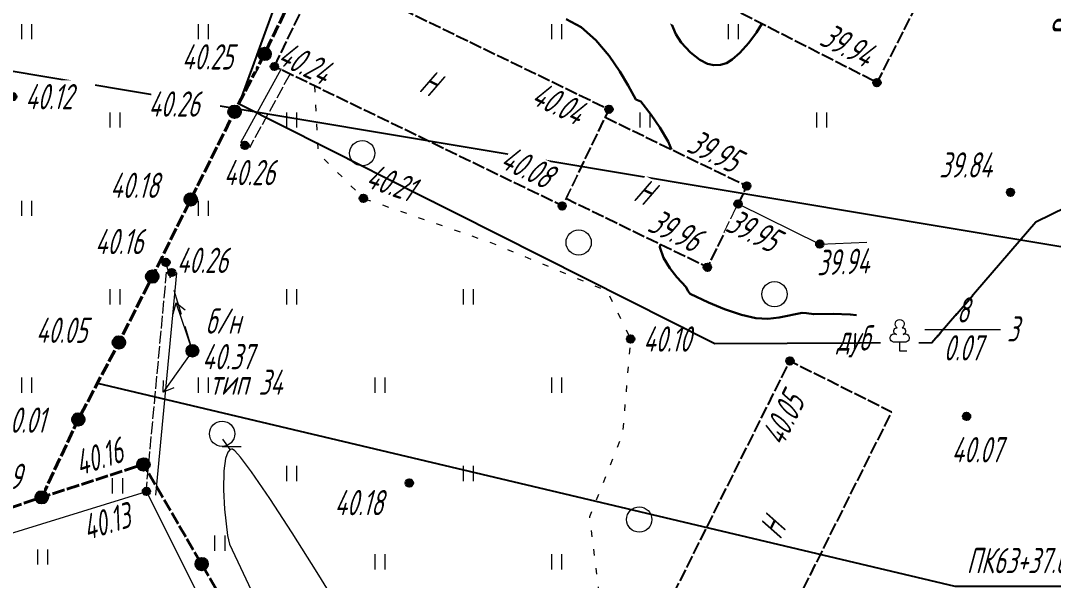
# Model space of a CAD drawing. Extents: x 2208637 to 2213412, y 575334 to 577367.
# Drawn here: x 2211124.76 to 2211165.67, y 576561.57 to 576583.74 of the extents above; entities that cross this region are included whole.
import ezdxf
from ezdxf.enums import TextEntityAlignment as Align

# ---------------------------------------------------------------- set-up
doc = ezdxf.new("R2010")
doc.units = 0
doc.header["$LTSCALE"] = 0.5
for name, pattern in [('2000_106', [3, 2, -1]), ('2000_16', [1, 1, 0]), ('2000_366_2', [1.5, 0.5, -1]), ('500_121_1_2', [1, 1, 0]), ('500_473_1', [1, 1, 0])]:
    doc.linetypes.add(name, pattern=pattern)
doc.layers.get('0').update_dxf_attribs({"lineweight": 25})
for name, color, linetype, lineweight in [('ИИ_ГАЗОПРОВОДЫ', 150, 'Continuous', 25), ('ИИ_ГОРИЗОНТАЛИ_ОСН', 32, 'Continuous', 15), ('ИИ_ГОРИЗОНТАЛИ_УТОЛЩ', 32, 'Continuous', 30), ('ИИ_ГРАНИЦЫ_ЗЕМЛЕПОЛЬЗОВАТЕЛЕЙ', 7, 'Continuous', 25), ('ИИ_ЛЭП_НН', 7, 'Continuous', 25), ('ИИ_ОГРАДЫ', 7, 'Continuous', 25), ('ИИ_ОТМЕТКИ', 7, 'Continuous', 25), ('ИИ_СООРУЖЕНИЯ', 7, 'Continuous', 25), ('ИИ_ТРАССЫ_КЛС', 5, 'Continuous', 40), ('ИИ_УГОДЬЯ', 7, 'Continuous', 25)]:
    doc.layers.add(name, color=color, linetype=linetype, lineweight=lineweight)
doc.styles.add('BM431', font='', dxfattribs={"height": 1})
doc.styles.add('D431', font='', dxfattribs={"height": 1})
doc.styles.add('GOST 2.304', font='cs_gost2304.shx', dxfattribs={"width": 0.8, "oblique": 15})
doc.styles.add('VNIPISIMPLEXCUR', font='simplex.shx', dxfattribs={"width": 0.8, "oblique": 15})
doc.styles.get('BM431').set_extended_font_data('bm431', italic=True)
doc.styles.get('D431').set_extended_font_data('D431', italic=True)
doc.linetypes.add('2000_475_1', pattern='A,3,[1,Topography.shx,S=0.5,R=90,X=0,Y=0],0', length=3)
doc.linetypes.add('2000_485_1', pattern='A,34.5,[1,Topography.shx,S=1.5,R=120,X=0.5,Y=-0.87],-0.01,[1,Topography.shx,S=1.5,R=0,X=-0.25,Y=0.43],0,[3,Topography.shx,S=1,R=0,X=0.5,Y=0],-0.01,[1,Topography.shx,S=1.5,R=60,X=0.5,Y=-0.87],-1,34.5', length=70.02)
doc.linetypes.add('500_473', pattern='A,7.5,[1,Topography.shx,S=0.8,R=90,X=0,Y=0],0.5,[1,Topography.shx,S=0.8,R=90,X=0,Y=0],0', length=8)

# ---------------------------------------------------------------- blocks, each defined once
blk = doc.blocks.new('Лист 024_УС_ПК2+00-ПК8+57.26|Для согласований 3 лист|Ситуация лист3|2000_115_5')
at = {"color": 0, "linetype": 'Continuous', "lineweight": -2}
for points in [[(0, 0), (4, 0)], [(3.25, 0.5), (4, 0), (3.25, -0.5)]]:
    blk.add_lwpolyline(points, dxfattribs=at)
blk = doc.blocks.new('*U28')
at = {"linetype": 'Continuous', "lineweight": -2, "true_color": 0xffffff}
h = blk.add_hatch(color=7, dxfattribs=at)
h.dxf.hatch_style = 1
edge = h.paths.add_edge_path()
edge.add_arc((-6.062, -4.083), 0.3, 0, 360)
at = {"color": 0, "linetype": '2000_106', "lineweight": -2, "ltscale": 2, "flags": 128}
blk.add_lwpolyline([(0, 0), (-6.062, -4.083)], dxfattribs=at)
at = {"color": 0, "linetype": 'Continuous', "lineweight": -2}
blk.add_circle((-6.062, -4.083), 0.3, dxfattribs=at)
blk = doc.blocks.new('500_329_6')
at = {"color": 0, "linetype": 'Continuous', "lineweight": -2}
blk.add_lwpolyline([(0, 0), (1, 0)], dxfattribs=at)
blk = doc.blocks.new('500_401')
at = {"color": 0, "linetype": 'Continuous', "lineweight": -2}
for points in [[(-0.4, 0), (-0.4, 1.2)], [(0.4, 0), (0.4, 1.2)]]:
    blk.add_lwpolyline(points, dxfattribs=at)
blk = doc.blocks.new('500_368')
at = {"color": 0, "linetype": 'Continuous', "lineweight": -2}
blk.add_circle((0, 0), 1, dxfattribs=at)
blk = doc.blocks.new('500_379')
at = {"color": 0, "linetype": 'Continuous', "lineweight": -2}
blk.add_lwpolyline([(0, -1), (1.5, -1)], dxfattribs=at)
blk.add_circle((0, 0), 1, dxfattribs=at)
blk = doc.blocks.new('500_330_1')
at = {"linetype": 'Continuous', "lineweight": -2}
h = blk.add_hatch(color=0, dxfattribs=at)
h.dxf.hatch_style = 1
edge = h.paths.add_edge_path()
edge.add_arc((0, 0), 0.3, 0, 360)
at = {"color": 0, "linetype": 'Continuous', "lineweight": -2}
blk.add_circle((0, 0), 0.3, dxfattribs=at)
at = {"color": 0, "linetype": 'Continuous', "lineweight": -2, "style": 'GOST 2.304', "flags": 1}
for tag, p in [('Номер', (-1, -1)), ('Номер_рабочей_станции', (-1, -3.5))]:
    blk.add_attdef(tag, text='', height=2, dxfattribs=at).set_placement(p, align=Align.RIGHT)
at = {"color": 0, "linetype": 'Continuous', "lineweight": -2, "style": 'GOST 2.304'}
blk.add_attdef('Высота', (1, -1), '', height=2, dxfattribs=at)
at = {"color": 0, "linetype": 'Continuous', "lineweight": -2, "style": 'GOST 2.304', "flags": 1}
blk.add_attdef('Код', (0, -3.5), '', height=2, dxfattribs=at)
blk = doc.blocks.new('*U57')
at = {"linetype": 'Continuous', "lineweight": -2, "true_color": 0xffffff}
h = blk.add_hatch(color=7, dxfattribs=at)
h.dxf.hatch_style = 1
edge = h.paths.add_edge_path()
edge.add_arc((0, 0), 0.5, 0, 360)
at = {"linetype": 'Continuous', "lineweight": -2}
h = blk.add_hatch(color=0, dxfattribs=at)
edge = h.paths.add_edge_path()
edge.add_arc((0, 0), 0.1, 0, 360)
at = {"color": 0, "linetype": 'Continuous', "lineweight": -2}
for radius in [0.5, 0.1]:
    blk.add_circle((0, 0), radius, dxfattribs=at)
for tag, p, style in [('Номер', (0, -3), 'D431'), ('Тип', (0, -5.5), 'D431'), ('Высота', (0, -8), 'D431'), ('Пояснительная_надпись', (0, -10.5), 'BM431')]:
    blk.add_attdef(tag, p, '', height=2, dxfattribs=dict(at, style=style))
blk = doc.blocks.new('P857FB272264F4E29A6F6E754FFF4AE')
at = {"color": 0, "linetype": '2000_485_1', "lineweight": -2, "flags": 128}
blk.add_lwpolyline([(2211152.26, 576570.94), (2211133.41, 576580.43), (2211134.75, 576584.09), (2211140.07, 576592.8), (2211104.89, 576607.44), (2211116.45, 576633.06), (2211168.24, 576614.55), (2211195.95, 576638), (2211204.31, 576600.93), (2211187.42, 576586.74), (2211164.97, 576575.76), (2211160.85, 576570.97)], close=True, dxfattribs=at)
at = {"color": 0, "lineweight": -2, "flags": 1}
for tag in ['Адрес (местоположение) участка', 'Дата постановки на учет', 'Тип объекта', 'Статус записи о ЗУ по справочнику', 'Кадастровый номер, обозначение, учетный номер объекта', 'Кадастровый номер квартала', 'Вид разрешенного использования по классификатору', 'Площадь, кв.м', 'Категория земель', 'Вид использования по документу', 'Кадастровая стоимость']:
    blk.add_attdef(tag, (0, 0), '', height=0.2, dxfattribs=at)
blk = doc.blocks.new('Лист 024_УС_ПК2+00-ПК8+57.26|2000_367_1')
at = {"color": 0, "linetype": 'Continuous', "lineweight": -2}
blk.add_lwpolyline([(2, 1.7), (8, 1.7)], dxfattribs=at)
at = {"color": 0, "linetype": 'Continuous', "lineweight": -2, "style": 'BM431'}
for tag, p in [('Порода_деревьев_1', (-2, 2.25)), ('Порода_деревьев_2', (-2, -0.75))]:
    blk.add_attdef(tag, text='', height=2, dxfattribs=at).set_placement(p, align=Align.RIGHT)
at = {"color": 0, "linetype": 'Continuous', "lineweight": -2, "style": 'D431'}
blk.add_attdef('Расстояние_между_деревьями', text='', height=2, dxfattribs=at).set_placement((8.5, 1.75), align=Align.MIDDLE_LEFT)
at = {"color": 7, "linetype": 'Continuous', "lineweight": -2, "true_color": 0xffffff}
blk.add_wipeout([(-1.5, 4.5), (1.5, 4.5), (1.5, -1), (-1.5, -1)], dxfattribs=at)
at = {"color": 0, "linetype": 'Continuous', "lineweight": -2}
blk.add_lwpolyline([(0.56, 0), (0, 0), (0, 0.7), (-0.394, 0.7, -1.340077), (-0.264, 1.318, -0.944856), (-0.19, 1.837, -3.479234), (0.19, 1.837, -0.944856), (0.264, 1.318, -1.340077), (0.394, 0.7, 0), (0, 0.7, 0.669612)], format="xyb", dxfattribs=at)
at = {"color": 0, "linetype": 'Continuous', "lineweight": -2, "style": 'D431'}
blk.add_attdef('Высота_древостоя', text='', height=2, dxfattribs=at).set_placement((5, 2.25), align=Align.CENTER)
blk.add_attdef('Средняя_толщина_стволов', text='', height=2, dxfattribs=at).set_placement((5, 1.25), align=Align.TOP_CENTER)
blk = doc.blocks.new('500_107_1_1')
at = {"linetype": 'Continuous', "lineweight": -2}
h = blk.add_hatch(color=0, dxfattribs=at)
h.dxf.hatch_style = 1
edge = h.paths.add_edge_path()
edge.add_arc((0, 0), 0.5, 0, 360)
at = {"color": 0, "linetype": 'Continuous', "lineweight": -2}
blk.add_circle((0, 0), 0.5, dxfattribs=at)
at = {"color": 0, "linetype": 'Continuous', "lineweight": -2, "style": 'VNIPISIMPLEXCUR', "oblique": 15, "width": 0.8}
for tag, p in [('Номер', (1, -0.5)), ('Тип', (1, -3)), ('Высота', (1, -5.5)), ('Пояснительная_надпись', (1, -8))]:
    blk.add_attdef(tag, p, '', height=2, dxfattribs=at)

msp = doc.modelspace()

# ---------------------------------------------------------------- linework, layer by layer
at = {"layer": 'ИИ_ГАЗОПРОВОДЫ', "color": 7, "linetype": '500_121_1_2', "lineweight": 40, "flags": 128}
for points in [[(2211125.59, 576564.86), (2211127.04, 576567.94), (2211128.65, 576570.99), (2211130.08, 576573.82), (2211133.23, 576580.13), (2211134.42, 576582.42), (2211136.43, 576586.58), (2211138.33, 576590.3), (2211141.66, 576596.65)], [(2210947.509, 576553.129), (2210962.73, 576547.52), (2210976.437, 576542.375), (2210981.974, 576540.409), (2210987.843, 576538.033), (2210994.856, 576535.495), (2211008.37, 576526.26), (2211013.09, 576532.78), (2211014.085, 576534.05), (2211016.197, 576541.336), (2211017.412, 576545.107), (2211019.38, 576550.369), (2211021.035, 576553.701), (2211023.92, 576559.7), (2211026.15, 576564.54), (2211027.77, 576568.06), (2211032.38, 576577.47), (2211034.5, 576581.95), (2211065.448, 576568.443), (2211075.152, 576564.598), (2211082.651, 576561.98), (2211099.808, 576555.972), (2211106.03, 576558.44), (2211110.98, 576559.97), (2211115.68, 576561.55), (2211120.47, 576563.15), (2211125.59, 576564.86), (2211129.62, 576566.16), (2211135.176, 576556.65), (2211140.856, 576544.549), (2211140.961, 576544.326), (2211144.553, 576536.806), (2211148.385, 576528.784), (2211153.244, 576518.943), (2211158.041, 576509.227), (2211158.514, 576508.27)]]:
    msp.add_lwpolyline(points, dxfattribs=at)
at = {"layer": 'ИИ_ГАЗОПРОВОДЫ', "color": 7, "flags": 128}
msp.add_lwpolyline([(2211127.798, 576569.376), (2211161.762, 576561.337), (2211189.295, 576561.337)], dxfattribs=at)
at = {"layer": 'ИИ_ГОРИЗОНТАЛИ_ОСН', "elevation": 40.5, "flags": 128}
msp.add_lwpolyline([(2211138.639, 576558.415), (2211136.506, 576561.88), (2211135.513, 576563.451), (2211134.631, 576564.807), (2211133.906, 576565.867), (2211133.471, 576566.446), (2211133.244, 576566.696), (2211133.145, 576566.766), (2211133.113, 576566.77), (2211133.059, 576566.746), (2211132.968, 576566.649), (2211132.87, 576566.396), (2211132.802, 576565.908), (2211132.792, 576565.157), (2211132.835, 576564.384), (2211132.95, 576563.342), (2211133.034, 576563.008), (2211135.296, 576558.183)], dxfattribs=at)
at = {"layer": 'ИИ_ГОРИЗОНТАЛИ_УТОЛЩ', "elevation": 40, "flags": 128}
for points in [[(2211154.12, 576583.609), (2211153.903, 576583.262), (2211153.603, 576582.854), (2211153.251, 576582.455), (2211152.949, 576582.193), (2211152.717, 576582.055), (2211152.488, 576581.985), (2211152.217, 576581.979), (2211151.967, 576582.032), (2211151.658, 576582.183), (2211151.292, 576582.48), (2211150.928, 576582.868), (2211150.713, 576583.197), (2211150.541, 576583.61), (2211150.217, 576584.637), (2211150.009, 576585.226), (2211149.732, 576585.847)], [(2211146.37, 576583.796), (2211146.962, 576583.479), (2211147.55, 576582.96), (2211148.066, 576582.348), (2211148.496, 576581.726), (2211148.826, 576581.174), (2211149.133, 576580.614), (2211149.32, 576580.532), (2211149.734, 576580.007), (2211150.084, 576579.504), (2211150.41, 576578.948), (2211150.536, 576578.638)], [(2211150.087, 576574.876), (2211150.084, 576574.762), (2211150.226, 576574.338), (2211150.474, 576573.932), (2211150.755, 576573.579), (2211151.117, 576573.177), (2211151.191, 576573.037), (2211151.282, 576572.92), (2211152.007, 576572.573), (2211152.647, 576572.309), (2211153.311, 576572.078), (2211153.877, 576571.946), (2211154.354, 576571.931), (2211154.81, 576571.978), (2211155.719, 576572.158), (2211155.884, 576572.152), (2211156.18, 576572.109), (2211156.941, 576572.119), (2211157.623, 576572.099), (2211157.866, 576572.073)]]:
    msp.add_lwpolyline(points, dxfattribs=at)
at = {"layer": 'ИИ_ОГРАДЫ', "color": 7, "linetype": '500_473', "lineweight": 20, "flags": 128}
for points in [[(2211135.078, 576581.823), (2211133.467, 576578.891)], [(2211130.117, 576564.938), (2211130.938, 576573.743)]]:
    msp.add_lwpolyline(points, dxfattribs=at)
at = {"layer": 'ИИ_ОГРАДЫ', "color": 7, "linetype": '500_473_1', "lineweight": 20, "flags": 128}
for points in [[(2211135.429, 576581.63), (2211133.818, 576578.699)], [(2211129.718, 576564.975), (2211130.54, 576573.78)]]:
    msp.add_lwpolyline(points, dxfattribs=at)
at = {"layer": 'ИИ_ОГРАДЫ', "linetype": '2000_475_1', "lineweight": 20, "flags": 128}
for points in [[(2211153.18, 576576.477), (2211156.417, 576574.888), (2211158.284, 576574.962)], [(2211106.08, 576524.77), (2211104.002, 576531.836), (2211104.05, 576533.73), (2211104.44, 576540.16), (2211104.422, 576541.717), (2211105.64, 576548.73), (2211105.73, 576550.44), (2211106.12, 576553.07), (2211106.57, 576556.2), (2211106.97, 576558.48), (2211114.5, 576560.66), (2211120.705, 576562.304), (2211129.74, 576565.09), (2211134.214, 576556.108), (2211137.987, 576548.532), (2211140.244, 576544.224), (2211141.219, 576542.362), (2211143.919, 576536.503), (2211147.566, 576528.588), (2211148.533, 576526.489)]]:
    msp.add_lwpolyline(points, dxfattribs=at)
at = {"layer": 'ИИ_СООРУЖЕНИЯ', "linetype": '2000_16', "flags": 128}
msp.add_lwpolyline([(2211153.813, 576588.515), (2211160.602, 576585.052), (2211158.68, 576581.283), (2211151.891, 576584.746)], dxfattribs=at)
at = {"layer": 'ИИ_СООРУЖЕНИЯ', "linetype": '2000_16', "elevation": 40.24, "flags": 128}
msp.add_lwpolyline([(2211134.81, 576581.92), (2211136.664, 576585.747), (2211137.099, 576585.536), (2211148.063, 576580.225), (2211146.21, 576576.399)], close=True, dxfattribs=at)
msp.add_lwpolyline([(2211147.91, 576579.91), (2211153.525, 576577.19), (2211153.18, 576576.477), (2211151.964, 576573.967), (2211146.349, 576576.687)], dxfattribs=at)
at = {"layer": 'ИИ_СООРУЖЕНИЯ', "linetype": '2000_16', "flags": 128}
msp.add_lwpolyline([(2211153.699, 576557.118), (2211149.673, 576559.129), (2211155.233, 576570.26), (2211159.259, 576568.249)], close=True, dxfattribs=at)
at = {"layer": 'ИИ_ТРАССЫ_КЛС', "lineweight": 25, "flags": 128}
msp.add_lwpolyline([(2211107.637, 576584.55), (2211170.935, 576573.96), (2211179.866, 576573.96)], dxfattribs=at)
at = {"layer": 'ИИ_УГОДЬЯ', "linetype": '2000_366_2', "lineweight": 20, "flags": 128}
msp.add_lwpolyline([(2211136.399, 576581.15), (2211136.544, 576578.488), (2211138.336, 576576.699), (2211143.383, 576574.95), (2211147.983, 576573.039), (2211148.919, 576571.127), (2211148.595, 576567.333), (2211147.292, 576564.08), (2211147.74, 576560.487), (2211149.673, 576559.129)], dxfattribs=at)

# ---------------------------------------------------------------- block references
at = {"layer": 'ИИ_ГАЗОПРОВОДЫ', "color": 7, "xscale": 0.5, "yscale": 0.5, "zscale": 0.5}
for p in [(2211134.42, 576582.42, 40.25), (2211133.23, 576580.13, 40.26), (2211131.496, 576576.657, 40.181), (2211129.97, 576573.602, 40.133), (2211128.65, 576570.99, 40.05), (2211127.04, 576567.94, 40.01), (2211129.62, 576566.16, 40.16), (2211125.59, 576564.86, 40.09), (2211131.927, 576562.211, 40.293)]:
    msp.add_blockref('500_107_1_1', p, dxfattribs=at)
at = {"layer": 'ИИ_ГОРИЗОНТАЛИ_ОСН', "xscale": 0.5, "yscale": 0.5, "zscale": 0.5, "rotation": 125.3657339925343}
msp.add_blockref('500_329_6', (2211133.059, 576566.746, 40.5), dxfattribs=at)
at = {"layer": 'ИИ_ЛЭП_НН', "lineweight": 20, "ltscale": 0.5, "xscale": 0.5, "yscale": 0.5, "zscale": 0.5}
for name, rotation in [('*U28', 252.7382492613358), ('Лист 024_УС_ПК2+00-ПК8+57.26|Для согласований 3 лист|Ситуация лист3|2000_115_5', 108.7804468229496), ('Лист 024_УС_ПК2+00-ПК8+57.26|Для согласований 3 лист|Ситуация лист3|2000_115_5', 234.6856781673949)]:
    msp.add_blockref(name, (2211131.56, 576570.66), dxfattribs=dict(at, rotation=rotation))
at = {"layer": 'ИИ_УГОДЬЯ', "lineweight": 20, "xscale": 0.5, "yscale": 0.5, "zscale": 0.5}
for name, p in [('500_401', (2211125, 576583)), ('500_401', (2211132, 576583)), ('500_401', (2211146, 576583)), ('500_401', (2211153, 576583)), ('500_401', (2211128.5, 576579.5)), ('500_401', (2211135.5, 576579.5)), ('500_401', (2211149.5, 576579.5)), ('500_401', (2211156.5, 576579.5)), ('500_368', (2211138.288, 576578.484)), ('500_401', (2211125, 576576)), ('500_401', (2211132, 576576)), ('500_368', (2211146.864, 576574.95)), ('500_401', (2211128.5, 576572.5)), ('500_401', (2211135.5, 576572.5)), ('500_401', (2211142.5, 576572.5)), ('500_368', (2211154.623, 576572.901)), ('500_401', (2211125, 576569)), ('500_401', (2211132, 576569)), ('500_401', (2211139, 576569)), ('500_401', (2211146, 576569)), ('500_379', (2211132.737, 576567.374)), ('500_401', (2211135.5, 576565.5)), ('500_401', (2211142.5, 576565.5)), ('500_401', (2211128.598, 576565.01)), ('500_368', (2211149.263, 576563.976)), ('500_401', (2211132.655, 576562.741)), ('500_401', (2211125.631, 576562.191)), ('500_401', (2211139, 576562)), ('500_401', (2211146, 576562))]:
    msp.add_blockref(name, p, dxfattribs=at)

# ---------------------------------------------------------------- wipeouts: each hides what was drawn before it
at = {"lineweight": 0}
for points in [[(2211161.832, 576571.707), (2211162.6, 576571.707), (2211162.6, 576572.847), (2211161.832, 576572.847)], [(2211163.882, 576570.957), (2211164.65, 576570.957), (2211164.65, 576572.097), (2211163.882, 576572.097)], [(2211161.102, 576570.207), (2211163.33, 576570.207), (2211163.33, 576571.347), (2211161.102, 576571.347)]]:
    msp.add_wipeout(points, dxfattribs=at).dxf.layer = 'ИИ_УГОДЬЯ'

# ---------------------------------------------------------------- next in the draw order: wipeouts: each hides what was drawn before it
for points, layer in [([(2211162.285, 576561.781), (2211179.213, 576561.781), (2211179.213, 576562.978), (2211162.285, 576562.978)], 'ИИ_ГАЗОПРОВОДЫ'), ([(2211132.137, 576571.268), (2211133.977, 576571.268), (2211133.977, 576572.408), (2211132.137, 576572.408)], 'ИИ_ЛЭП_НН'), ([(2211136.199, 576584.519), (2211138.741, 576583.288), (2211139.271, 576584.384), (2211136.73, 576585.615)], 'ИИ_ОТМЕТКИ'), ([(2211148.846, 576584.463), (2211151.341, 576583.19), (2211151.859, 576584.205), (2211149.364, 576585.478)], 'ИИ_ОТМЕТКИ'), ([(2211156.365, 576582.717), (2211158.741, 576581.505), (2211159.259, 576582.52), (2211156.883, 576583.732)], 'ИИ_ОТМЕТКИ'), ([(2211131.259, 576581.731), (2211134.06, 576581.731), (2211134.06, 576582.948), (2211131.259, 576582.948)], 'ИИ_ОТМЕТКИ'), ([(2211134.95, 576581.941), (2211137.344, 576580.781), (2211137.875, 576581.877), (2211135.481, 576583.037)], 'ИИ_ОТМЕТКИ'), ([(2211125.054, 576580.155), (2211127.698, 576580.155), (2211127.698, 576581.373), (2211125.054, 576581.373)], 'ИИ_ОТМЕТКИ'), ([(2211144.998, 576580.349), (2211147.392, 576579.19), (2211147.889, 576580.216), (2211145.495, 576581.375)], 'ИИ_ОТМЕТКИ'), ([(2211129.933, 576579.864), (2211132.654, 576579.864), (2211132.654, 576581.081), (2211129.933, 576581.081)], 'ИИ_ОТМЕТКИ'), ([(2211151.103, 576578.491), (2211153.63, 576577.267), (2211154.127, 576578.293), (2211151.6, 576579.517)], 'ИИ_ОТМЕТКИ'), ([(2211143.766, 576577.826), (2211146.287, 576576.605), (2211146.784, 576577.631), (2211144.263, 576578.852)], 'ИИ_ОТМЕТКИ'), ([(2211132.918, 576577.149), (2211135.639, 576577.149), (2211135.639, 576578.367), (2211132.918, 576578.367)], 'ИИ_ОТМЕТКИ'), ([(2211161.193, 576577.451), (2211163.86, 576577.451), (2211163.86, 576578.591), (2211161.193, 576578.591)], 'ИИ_ОТМЕТКИ'), ([(2211138.461, 576577.058), (2211140.956, 576576.193), (2211141.355, 576577.344), (2211138.859, 576578.208)], 'ИИ_ОТМЕТКИ'), ([(2211128.417, 576576.644), (2211131.038, 576576.644), (2211131.038, 576577.784), (2211128.417, 576577.784)], 'ИИ_ОТМЕТКИ'), ([(2211152.641, 576575.346), (2211155.162, 576574.109), (2211155.664, 576575.132), (2211153.144, 576576.369)], 'ИИ_ОТМЕТКИ'), ([(2211127.817, 576574.417), (2211130.357, 576574.417), (2211130.357, 576575.615), (2211127.817, 576575.615)], 'ИИ_ОТМЕТКИ'), ([(2211131.055, 576573.673), (2211133.776, 576573.673), (2211133.776, 576574.89), (2211131.055, 576574.89)], 'ИИ_ОТМЕТКИ'), ([(2211156.363, 576573.575), (2211159.028, 576573.68), (2211158.983, 576574.82), (2211156.318, 576574.714)], 'ИИ_ОТМЕТКИ'), ([(2211125.475, 576570.904), (2211128.276, 576570.904), (2211128.276, 576572.044), (2211125.475, 576572.044)], 'ИИ_ОТМЕТКИ'), ([(2211149.536, 576570.557), (2211152.157, 576570.557), (2211152.157, 576571.697), (2211149.536, 576571.697)], 'ИИ_ОТМЕТКИ'), ([(2211132.061, 576569.857), (2211134.882, 576569.857), (2211134.882, 576570.997), (2211132.061, 576570.997)], 'ИИ_ОТМЕТКИ'), ([(2211155.067, 576566.903), (2211156.319, 576569.409), (2211155.299, 576569.918), (2211154.047, 576567.413)], 'ИИ_ОТМЕТКИ'), ([(2211123.957, 576567.345), (2211126.598, 576567.345), (2211126.598, 576568.485), (2211123.957, 576568.485)], 'ИИ_ОТМЕТКИ'), ([(2211127.221, 576565.669), (2211129.639, 576566.449), (2211129.271, 576567.589), (2211126.853, 576566.809)], 'ИИ_ОТМЕТКИ'), ([(2211161.753, 576566.172), (2211164.574, 576566.172), (2211164.574, 576567.312), (2211161.753, 576567.312)], 'ИИ_ОТМЕТКИ'), ([(2211122.873, 576565.117), (2211125.674, 576565.117), (2211125.674, 576566.257), (2211122.873, 576566.257)], 'ИИ_ОТМЕТКИ'), ([(2211127.514, 576563.11), (2211130.019, 576563.882), (2211129.683, 576564.971), (2211127.178, 576564.199)], 'ИИ_ОТМЕТКИ'), ([(2211137.307, 576564.077), (2211139.928, 576564.077), (2211139.928, 576565.217), (2211137.307, 576565.217)], 'ИИ_ОТМЕТКИ'), ([(2211140.501, 576580.868), (2211141.264, 576580.499), (2211141.761, 576581.525), (2211140.998, 576581.894)], 'ИИ_СООРУЖЕНИЯ'), ([(2211148.999, 576576.558), (2211149.762, 576576.189), (2211150.259, 576577.215), (2211149.496, 576577.584)], 'ИИ_СООРУЖЕНИЯ'), ([(2211154.938, 576563.16), (2211155.317, 576563.918), (2211154.297, 576564.428), (2211153.918, 576563.669)], 'ИИ_СООРУЖЕНИЯ'), ([(2211165.594, 576583.225), (2211174.619, 576583.225), (2211174.619, 576584.682), (2211165.594, 576584.682)], 'ИИ_ТРАССЫ_КЛС'), ([(2211156.787, 576570.599), (2211158.728, 576570.599), (2211158.728, 576571.77), (2211156.787, 576571.77)], 'ИИ_УГОДЬЯ')]:
    msp.add_wipeout(points, dxfattribs=at).dxf.layer = layer

# ---------------------------------------------------------------- next in the draw order: block references
at = {"layer": 'ИИ_ОТМЕТКИ'}
ref = msp.add_blockref('500_330_1', (2211158.68, 576581.283, 39.942), dxfattribs=dict(at, xscale=0.5, yscale=0.5, zscale=0.5, rotation=332.9751702066314))
ref.add_attrib('Высота', '39.94', (2211156.352, 576582.802), dxfattribs={"layer": '0', "color": 0, "linetype": 'Continuous', "lineweight": -2, "height": 1, "rotation": 332.9752, "style": 'GOST 2.304', "oblique": 15, "width": 0.8})
ref = msp.add_blockref('500_330_1', (2211134.42, 576582.42, 40.25), dxfattribs=dict(at, xscale=0.5, yscale=0.5, zscale=0.5))
ref.add_attrib('Высота', '40.25', (2211131.142, 576581.801), dxfattribs={"layer": '0', "color": 0, "linetype": 'Continuous', "lineweight": -2, "height": 1, "style": 'GOST 2.304', "oblique": 15, "width": 0.8})
ref = msp.add_blockref('500_330_1', (2211134.81, 576581.92, 40.24), dxfattribs=dict(at, xscale=0.4999999999999999, yscale=0.4999999999999999, zscale=0.4999999999999999, rotation=334.1567575427693))
ref.add_attrib('Высота', '40.24', (2211134.875, 576582.055, 40.24), dxfattribs={"layer": '0', "color": 0, "linetype": 'Continuous', "lineweight": -2, "height": 1, "rotation": 334.1568, "style": 'GOST 2.304', "oblique": 15, "width": 0.8})
ref = msp.add_blockref('500_330_1', (2211124.437, 576580.725, 40.123), dxfattribs=dict(at, xscale=0.5, yscale=0.5, zscale=0.5))
ref.add_attrib('Высота', '40.12', (2211124.937, 576580.225, -26.749), dxfattribs={"layer": '0', "color": 0, "linetype": 'Continuous', "lineweight": -2, "height": 1, "style": 'GOST 2.304', "oblique": 15, "width": 0.8})
ref = msp.add_blockref('500_330_1', (2211133.23, 576580.13, 40.26), dxfattribs=dict(at, xscale=0.5, yscale=0.5, zscale=0.5))
ref.add_attrib('Высота', '40.26', (2211129.816, 576579.934), dxfattribs={"layer": '0', "color": 0, "linetype": 'Continuous', "lineweight": -2, "height": 1, "style": 'GOST 2.304', "oblique": 15, "width": 0.8})
ref = msp.add_blockref('500_330_1', (2211148.063, 576580.225, 40.041), dxfattribs=dict(at, xscale=0.5, yscale=0.5, zscale=0.5, rotation=334.1567575484564))
ref.add_attrib('Высота', '40.04', (2211144.924, 576580.463), dxfattribs={"layer": '0', "color": 0, "linetype": 'Continuous', "lineweight": -2, "height": 1, "rotation": 334.1568, "style": 'GOST 2.304', "oblique": 15, "width": 0.8})
ref = msp.add_blockref('500_330_1', (2211153.525, 576577.19, 39.95), dxfattribs=dict(at, xscale=0.5, yscale=0.5, zscale=0.5, rotation=334.1567575377329))
ref.add_attrib('Высота', '39.95', (2211151.089, 576578.576), dxfattribs={"layer": '0', "color": 0, "linetype": 'Continuous', "lineweight": -2, "height": 1, "rotation": 334.1568, "style": 'GOST 2.304', "oblique": 15, "width": 0.8})
ref = msp.add_blockref('500_330_1', (2211133.643, 576578.795, 40.257), dxfattribs=dict(at, xscale=0.5, yscale=0.5, zscale=0.5))
ref.add_attrib('Высота', '40.26', (2211132.801, 576577.219, 0.047), dxfattribs={"layer": '0', "color": 0, "linetype": 'Continuous', "lineweight": -2, "height": 1, "style": 'GOST 2.304', "oblique": 15, "width": 0.8})
ref = msp.add_blockref('500_330_1', (2211146.21, 576576.399, 40.081), dxfattribs=dict(at, xscale=0.5, yscale=0.5, zscale=0.5, rotation=334.1567575484564))
ref.add_attrib('Высота', '40.08', (2211143.691, 576577.94), dxfattribs={"layer": '0', "color": 0, "linetype": 'Continuous', "lineweight": -2, "height": 1, "rotation": 334.1568, "style": 'GOST 2.304', "oblique": 15, "width": 0.8})
ref = msp.add_blockref('500_330_1', (2211163.972, 576576.941, 39.844), dxfattribs=dict(at, xscale=0.5, yscale=0.5, zscale=0.5))
ref.add_attrib('Высота', '39.84', (2211161.143, 576577.521), dxfattribs={"layer": '0', "color": 0, "linetype": 'Continuous', "lineweight": -2, "height": 1, "style": 'GOST 2.304', "oblique": 15, "width": 0.8})
ref = msp.add_blockref('500_330_1', (2211138.336, 576576.699, 40.214), dxfattribs=dict(at, xscale=0.5, yscale=0.5, zscale=0.5, rotation=340.8925167025078))
ref.add_attrib('Высота', '40.21', (2211138.373, 576577.162), dxfattribs={"layer": '0', "color": 0, "linetype": 'Continuous', "lineweight": -2, "height": 1, "rotation": 340.8925, "style": 'GOST 2.304', "oblique": 15, "width": 0.8})
ref = msp.add_blockref('500_330_1', (2211131.496, 576576.657, 40.181), dxfattribs=dict(at, xscale=0.5, yscale=0.5, zscale=0.5))
ref.add_attrib('Высота', '40.18', (2211128.3, 576576.714), dxfattribs={"layer": '0', "color": 0, "linetype": 'Continuous', "lineweight": -2, "height": 1, "style": 'GOST 2.304', "oblique": 15, "width": 0.8})
ref = msp.add_blockref('500_330_1', (2211130.51, 576574.16, 40.16), dxfattribs=dict(at, xscale=0.5, yscale=0.5, zscale=0.5))
ref.add_attrib('Высота', '40.16', (2211127.7, 576574.487), dxfattribs={"layer": '0', "color": 0, "linetype": 'Continuous', "lineweight": -2, "height": 1, "style": 'GOST 2.304', "oblique": 15, "width": 0.8})
ref = msp.add_blockref('500_330_1', (2211130.739, 576573.761, 40.261), dxfattribs=dict(at, xscale=0.5, yscale=0.5, zscale=0.5))
ref.add_attrib('Высота', '40.26', (2211130.938, 576573.743), dxfattribs={"layer": '0', "color": 0, "linetype": 'Continuous', "lineweight": -2, "height": 1, "style": 'GOST 2.304', "oblique": 15, "width": 0.8})
ref = msp.add_blockref('500_330_1', (2211156.417, 576574.888, 39.935), dxfattribs=dict(at, xscale=0.5, yscale=0.5, zscale=0.5, rotation=2.272300308659242))
ref.add_attrib('Высота', '39.94', (2211156.31, 576573.643), dxfattribs={"layer": '0', "color": 0, "linetype": 'Continuous', "lineweight": -2, "height": 1, "rotation": 2.2723, "style": 'GOST 2.304', "oblique": 15, "width": 0.8})
ref = msp.add_blockref('500_330_1', (2211128.65, 576570.99, 40.05), dxfattribs=dict(at, xscale=0.5, yscale=0.5, zscale=0.5))
ref.add_attrib('Высота', '40.05', (2211125.358, 576570.974), dxfattribs={"layer": '0', "color": 0, "linetype": 'Continuous', "lineweight": -2, "height": 1, "style": 'GOST 2.304', "oblique": 15, "width": 0.8})
ref = msp.add_blockref('500_330_1', (2211148.919, 576571.127, 40.103), dxfattribs=dict(at, xscale=0.5, yscale=0.5, zscale=0.5))
ref.add_attrib('Высота', '40.10', (2211149.419, 576570.627, -26.735), dxfattribs={"layer": '0', "color": 0, "linetype": 'Continuous', "lineweight": -2, "height": 1, "style": 'GOST 2.304', "oblique": 15, "width": 0.8})
ref = msp.add_blockref('500_330_1', (2211155.233, 576570.26, 40.045), dxfattribs=dict(at, xscale=0.5, yscale=0.5, zscale=0.5, rotation=63.45751648457752))
ref.add_attrib('Высота', '40.05', (2211154.952, 576566.83), dxfattribs={"layer": '0', "color": 0, "linetype": 'Continuous', "lineweight": -2, "height": 1, "rotation": 63.4575, "style": 'GOST 2.304', "oblique": 15, "width": 0.8})
ref = msp.add_blockref('500_330_1', (2211127.04, 576567.94, 40.01), dxfattribs=dict(at, xscale=0.5, yscale=0.5, zscale=0.5))
ref.add_attrib('Высота', '40.01', (2211123.84, 576567.415), dxfattribs={"layer": '0', "color": 0, "linetype": 'Continuous', "lineweight": -2, "height": 1, "style": 'GOST 2.304', "oblique": 15, "width": 0.8})
ref = msp.add_blockref('500_330_1', (2211162.23, 576568.06, 40.07), dxfattribs=dict(at, xscale=0.5, yscale=0.5, zscale=0.5))
ref.add_attrib('Высота', '40.07', (2211161.636, 576566.242), dxfattribs={"layer": '0', "color": 0, "linetype": 'Continuous', "lineweight": -2, "height": 1, "style": 'GOST 2.304', "oblique": 15, "width": 0.8})
ref = msp.add_blockref('500_330_1', (2211129.62, 576566.16, 40.16), dxfattribs=dict(at, xscale=0.5, yscale=0.5, zscale=0.5, rotation=17.87869659535775))
ref.add_attrib('Высота', '40.16', (2211127.088, 576565.7), dxfattribs={"layer": '0', "color": 0, "linetype": 'Continuous', "lineweight": -2, "height": 1, "rotation": 17.8787, "style": 'GOST 2.304', "oblique": 15, "width": 0.8})
ref = msp.add_blockref('500_330_1', (2211125.59, 576564.86, 40.09), dxfattribs=dict(at, xscale=0.5, yscale=0.5, zscale=0.5))
ref.add_attrib('Высота', '40.09', (2211122.756, 576565.187), dxfattribs={"layer": '0', "color": 0, "linetype": 'Continuous', "lineweight": -2, "height": 1, "style": 'GOST 2.304', "oblique": 15, "width": 0.8})
ref = msp.add_blockref('500_330_1', (2211129.74, 576565.09, 40.13), dxfattribs=dict(at, xscale=0.4999999999999998, yscale=0.4999999999999998, zscale=0.4999999999999998, rotation=17.13728631815718))
ref.add_attrib('Высота', '40.13', (2211127.382, 576563.142), dxfattribs={"layer": '0', "color": 0, "linetype": 'Continuous', "lineweight": -2, "height": 1, "rotation": 17.1373, "style": 'GOST 2.304', "oblique": 15, "width": 0.8})
ref = msp.add_blockref('500_330_1', (2211140.152, 576565.424, 40.185), dxfattribs=dict(at, xscale=0.5, yscale=0.5, zscale=0.5))
ref.add_attrib('Высота', '40.18', (2211137.19, 576564.147), dxfattribs={"layer": '0', "color": 0, "linetype": 'Continuous', "lineweight": -2, "height": 1, "style": 'GOST 2.304', "oblique": 15, "width": 0.8})

# ---------------------------------------------------------------- next in the draw order: texts
at = {"layer": 'ИИ_ГАЗОПРОВОДЫ', "color": 7, "style": 'GOST 2.304', "oblique": 15, "width": 0.8}
msp.add_text('ПК63+37.65 газопр.ст.50, h=+0,8 ', height=1, dxfattribs=at).set_placement((2211162.235, 576561.851))
at = {"layer": 'ИИ_СООРУЖЕНИЯ', "ltscale": 0.5, "style": 'GOST 2.304', "oblique": 15, "width": 0.8}
for rotation, p in [(334.1568, (2211140.487, 576580.953, -88.25)), (63.4575, (2211154.853, 576563.146, -88.25))]:
    msp.add_text('Н', height=1, rotation=rotation, dxfattribs=at).set_placement(p)
at = {"layer": 'ИИ_ТРАССЫ_КЛС', "lineweight": 25, "style": 'GOST 2.304', "oblique": 15, "width": 0.8}
msp.add_text("а=18°11'Право", height=1.25, dxfattribs=at).set_placement((2211165.522, 576583.312))

# ---------------------------------------------------------------- next in the draw order: wipeouts: each hides what was drawn before it
at = {"lineweight": 0}
for points, layer in [([(2211132.291, 576568.846), (2211135.798, 576568.846), (2211135.798, 576569.986), (2211132.291, 576569.986)], 'ИИ_ЛЭП_НН'), ([(2211149.554, 576575.345), (2211152.009, 576574.156), (2211152.532, 576575.234), (2211150.076, 576576.423)], 'ИИ_ОТМЕТКИ')]:
    msp.add_wipeout(points, dxfattribs=at).dxf.layer = layer

# ---------------------------------------------------------------- next in the draw order: block references
at = {"layer": 'ИИ_ГРАНИЦЫ_ЗЕМЛЕПОЛЬЗОВАТЕЛЕЙ'}
msp.add_blockref('P857FB272264F4E29A6F6E754FFF4AE', (0, 0), dxfattribs=at)
at = {"layer": 'ИИ_ЛЭП_НН', "lineweight": 20, "ltscale": 0.5}
ref = msp.add_blockref('*U57', (2211131.56, 576570.66), dxfattribs=dict(at, xscale=0.5, yscale=0.5, zscale=0.5))
ref.add_attrib('Номер', 'б/н', (2211132.08, 576571.338), dxfattribs={"layer": '0', "color": 0, "linetype": 'Continuous', "lineweight": -2, "height": 1, "style": 'GOST 2.304', "oblique": 15, "width": 0.8})
ref.add_attrib('Тип', 'тип 34', (2211132.241, 576568.916), dxfattribs={"layer": '0', "color": 0, "linetype": 'Continuous', "lineweight": -2, "height": 1, "style": 'GOST 2.304', "oblique": 15, "width": 0.8})
at = {"layer": 'ИИ_ОТМЕТКИ'}
ref = msp.add_blockref('500_330_1', (2211153.18, 576576.477, 39.951), dxfattribs=dict(at, xscale=0.5, yscale=0.5, zscale=0.5, rotation=333.8653635665222))
ref.add_attrib('Высота', '39.95', (2211152.627, 576575.43), dxfattribs={"layer": '0', "color": 0, "linetype": 'Continuous', "lineweight": -2, "height": 1, "rotation": 333.8654, "style": 'GOST 2.304', "oblique": 15, "width": 0.8})
ref = msp.add_blockref('500_330_1', (2211151.964, 576573.967, 39.96), dxfattribs=dict(at, xscale=0.5, yscale=0.5, zscale=0.5, rotation=334.1567575377329))
ref.add_attrib('Высота', '39.96', (2211149.54, 576575.43), dxfattribs={"layer": '0', "color": 0, "linetype": 'Continuous', "lineweight": -2, "height": 1, "rotation": 334.1568, "style": 'GOST 2.304', "oblique": 15, "width": 0.8})
ref = msp.add_blockref('500_330_1', (2211131.56, 576570.66, 40.37), dxfattribs=dict(at, xscale=0.5, yscale=0.5, zscale=0.5))
ref.add_attrib('Высота', '40.37', (2211131.944, 576569.927), dxfattribs={"layer": '0', "color": 0, "linetype": 'Continuous', "lineweight": -2, "height": 1, "style": 'GOST 2.304', "oblique": 15, "width": 0.8})

# ---------------------------------------------------------------- next in the draw order: texts
at = {"layer": 'ИИ_СООРУЖЕНИЯ', "ltscale": 0.5, "style": 'GOST 2.304', "oblique": 15, "width": 0.8}
msp.add_text('Н', height=1, rotation=334.1568, dxfattribs=at).set_placement((2211148.985, 576576.643, -88.25))

# ---------------------------------------------------------------- next in the draw order: block references
at = {"layer": 'ИИ_УГОДЬЯ', "lineweight": 20, "ltscale": 0.5}
ref = msp.add_blockref('Лист 024_УС_ПК2+00-ПК8+57.26|2000_367_1', (2211159.582, 576570.652), dxfattribs=dict(at, xscale=0.5, yscale=0.5, zscale=0.5))
ref.add_attrib('Порода_деревьев_1', 'дуб', dxfattribs={"layer": '0', "color": 0, "linetype": 'Continuous', "lineweight": -2, "height": 1, "style": 'GOST 2.304', "oblique": 15, "width": 0.8}).set_placement((2211158.394, 576570.669), align=Align.RIGHT)
ref.add_attrib('Высота_древостоя', '8', dxfattribs={"layer": '0', "color": 0, "linetype": 'Continuous', "lineweight": -2, "height": 1, "style": 'GOST 2.304', "oblique": 15, "width": 0.8}).set_placement((2211162.082, 576571.777), align=Align.CENTER)
ref.add_attrib('Средняя_толщина_стволов', '0.07', dxfattribs={"layer": '0', "color": 0, "linetype": 'Continuous', "lineweight": -2, "height": 1, "style": 'GOST 2.304', "oblique": 15, "width": 0.8}).set_placement((2211162.082, 576571.277), align=Align.TOP_CENTER)
ref.add_attrib('Расстояние_между_деревьями', '3', dxfattribs={"layer": '0', "color": 0, "linetype": 'Continuous', "lineweight": -2, "height": 1, "style": 'GOST 2.304', "oblique": 15, "width": 0.8}).set_placement((2211163.832, 576571.527), align=Align.MIDDLE_LEFT)

doc.saveas('drawing.dxf')
